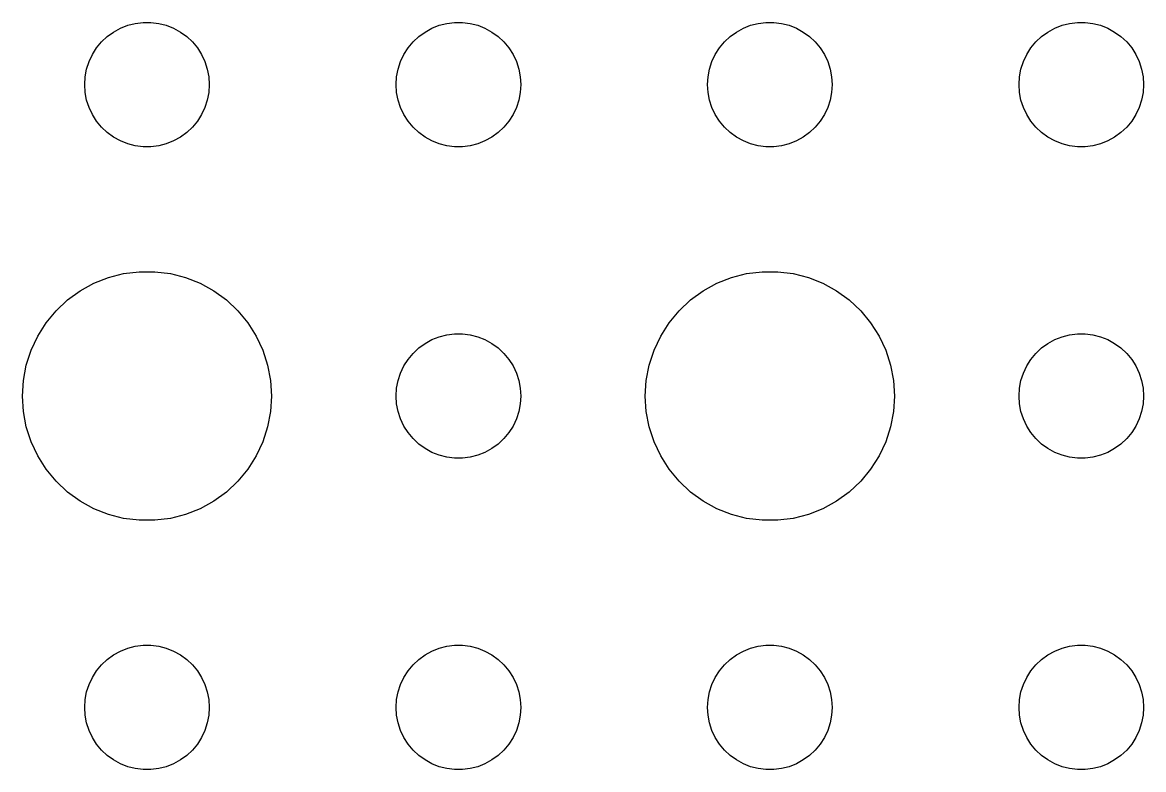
# Model space of a CAD drawing. Header units: metres. Extents: x -134 to 134, y 176 to 508.
# Drawn here: x -100.5 to -73.5, y 204 to 222 of the extents above; entities that cross this region are included whole.
import ezdxf

# ---------------------------------------------------------------- set-up
doc = ezdxf.new("R2010")
doc.units = ezdxf.units.M

msp = doc.modelspace()

# ---------------------------------------------------------------- linework, layer by layer
for p, q in [((-97.9635, 221.927), (-97.7811, 221.973)), ((-97.7811, 221.973), (-97.5942, 221.997)), ((-97.5942, 221.997), (-97.4058, 221.997)), ((-97.4058, 221.997), (-97.2189, 221.973)), ((-97.2189, 221.973), (-97.0365, 221.927)), ((-90.4635, 221.927), (-90.2811, 221.973)), ((-90.2811, 221.973), (-90.0942, 221.997)), ((-90.0942, 221.997), (-89.9058, 221.997)), ((-89.9058, 221.997), (-89.7189, 221.973)), ((-89.7189, 221.973), (-89.5365, 221.927)), ((-82.9635, 221.927), (-82.7811, 221.973)), ((-82.7811, 221.973), (-82.5942, 221.997)), ((-82.5942, 221.997), (-82.4058, 221.997)), ((-82.4058, 221.997), (-82.2189, 221.973)), ((-82.2189, 221.973), (-82.0365, 221.927)), ((-75.4635, 221.927), (-75.2811, 221.973)), ((-75.2811, 221.973), (-75.0942, 221.997)), ((-75.0942, 221.997), (-74.9058, 221.997)), ((-74.9058, 221.997), (-74.7189, 221.973)), ((-74.7189, 221.973), (-74.5365, 221.927)), ((-98.4561, 221.656), (-98.3037, 221.766)), ((-98.3037, 221.766), (-98.1387, 221.857)), ((-98.1387, 221.857), (-97.9635, 221.927)), ((-97.0365, 221.927), (-96.8613, 221.857)), ((-96.8613, 221.857), (-96.6963, 221.766)), ((-96.6963, 221.766), (-96.5439, 221.656)), ((-90.9561, 221.656), (-90.8037, 221.766)), ((-90.8037, 221.766), (-90.6387, 221.857)), ((-90.6387, 221.857), (-90.4635, 221.927)), ((-89.5365, 221.927), (-89.3613, 221.857)), ((-89.3613, 221.857), (-89.1963, 221.766)), ((-89.1963, 221.766), (-89.0439, 221.656)), ((-83.4561, 221.656), (-83.3037, 221.766)), ((-83.3037, 221.766), (-83.1387, 221.857)), ((-83.1387, 221.857), (-82.9635, 221.927)), ((-82.0365, 221.927), (-81.8613, 221.857)), ((-81.8613, 221.857), (-81.6963, 221.766)), ((-81.6963, 221.766), (-81.5439, 221.656)), ((-75.9561, 221.656), (-75.8037, 221.766)), ((-75.8037, 221.766), (-75.6387, 221.857)), ((-75.6387, 221.857), (-75.4635, 221.927)), ((-74.5365, 221.927), (-74.3613, 221.857)), ((-74.3613, 221.857), (-74.1963, 221.766)), ((-74.1963, 221.766), (-74.0439, 221.656)), ((-98.7135, 221.382), (-98.5934, 221.527)), ((-98.5934, 221.527), (-98.4561, 221.656)), ((-96.5439, 221.656), (-96.4065, 221.527)), ((-96.4065, 221.527), (-96.2865, 221.382)), ((-91.2135, 221.382), (-91.0934, 221.527)), ((-91.0934, 221.527), (-90.9561, 221.656)), ((-89.0439, 221.656), (-88.9065, 221.527)), ((-88.9065, 221.527), (-88.7865, 221.382)), ((-83.7135, 221.382), (-83.5934, 221.527)), ((-83.5934, 221.527), (-83.4561, 221.656)), ((-81.5439, 221.656), (-81.4065, 221.527)), ((-81.4065, 221.527), (-81.2865, 221.382)), ((-76.2135, 221.382), (-76.0934, 221.527)), ((-76.0934, 221.527), (-75.9561, 221.656)), ((-74.0439, 221.656), (-73.9065, 221.527)), ((-73.9065, 221.527), (-73.7865, 221.382)), ((-98.8947, 221.052), (-98.8145, 221.223)), ((-98.8145, 221.223), (-98.7135, 221.382)), ((-96.2865, 221.382), (-96.1855, 221.223)), ((-96.1855, 221.223), (-96.1053, 221.052)), ((-91.3947, 221.052), (-91.3145, 221.223)), ((-91.3145, 221.223), (-91.2135, 221.382)), ((-88.7865, 221.382), (-88.6855, 221.223)), ((-88.6855, 221.223), (-88.6053, 221.052)), ((-83.8947, 221.052), (-83.8145, 221.223)), ((-83.8145, 221.223), (-83.7135, 221.382)), ((-81.2865, 221.382), (-81.1855, 221.223)), ((-81.1855, 221.223), (-81.1053, 221.052)), ((-76.3947, 221.052), (-76.3145, 221.223)), ((-76.3145, 221.223), (-76.2135, 221.382)), ((-73.7865, 221.382), (-73.6855, 221.223)), ((-73.6855, 221.223), (-73.6053, 221.052)), ((-98.9882, 220.688), (-98.9529, 220.873)), ((-98.9529, 220.873), (-98.8947, 221.052)), ((-96.1053, 221.052), (-96.0471, 220.873)), ((-96.0471, 220.873), (-96.0118, 220.688)), ((-91.4882, 220.688), (-91.4529, 220.873)), ((-91.4529, 220.873), (-91.3947, 221.052)), ((-88.6053, 221.052), (-88.5471, 220.873)), ((-88.5471, 220.873), (-88.5118, 220.688)), ((-83.9882, 220.688), (-83.9529, 220.873)), ((-83.9529, 220.873), (-83.8947, 221.052)), ((-81.1053, 221.052), (-81.0471, 220.873)), ((-81.0471, 220.873), (-81.0118, 220.688)), ((-76.4882, 220.688), (-76.4529, 220.873)), ((-76.4529, 220.873), (-76.3947, 221.052)), ((-73.6053, 221.052), (-73.5471, 220.873)), ((-73.5471, 220.873), (-73.5118, 220.688)), ((-99, 220.5), (-98.9882, 220.688)), ((-96.0118, 220.688), (-96, 220.5)), ((-91.5, 220.5), (-91.4882, 220.688)), ((-88.5118, 220.688), (-88.5, 220.5)), ((-84, 220.5), (-83.9882, 220.688)), ((-81.0118, 220.688), (-81, 220.5)), ((-76.5, 220.5), (-76.4882, 220.688)), ((-73.5118, 220.688), (-73.5, 220.5)), ((-98.9882, 220.312), (-99, 220.5)), ((-96, 220.5), (-96.0118, 220.312)), ((-91.4882, 220.312), (-91.5, 220.5)), ((-88.5, 220.5), (-88.5118, 220.312)), ((-83.9882, 220.312), (-84, 220.5)), ((-81, 220.5), (-81.0118, 220.312)), ((-76.4882, 220.312), (-76.5, 220.5)), ((-73.5, 220.5), (-73.5118, 220.312)), ((-98.9529, 220.127), (-98.9882, 220.312)), ((-98.8947, 219.948), (-98.9529, 220.127)), ((-96.0471, 220.127), (-96.1053, 219.948)), ((-96.0118, 220.312), (-96.0471, 220.127)), ((-91.4529, 220.127), (-91.4882, 220.312)), ((-91.3947, 219.948), (-91.4529, 220.127)), ((-88.5471, 220.127), (-88.6053, 219.948)), ((-88.5118, 220.312), (-88.5471, 220.127)), ((-83.9529, 220.127), (-83.9882, 220.312)), ((-83.8947, 219.948), (-83.9529, 220.127)), ((-81.0471, 220.127), (-81.1053, 219.948)), ((-81.0118, 220.312), (-81.0471, 220.127)), ((-76.4529, 220.127), (-76.4882, 220.312)), ((-76.3947, 219.948), (-76.4529, 220.127)), ((-73.5471, 220.127), (-73.6053, 219.948)), ((-73.5118, 220.312), (-73.5471, 220.127)), ((-98.8145, 219.777), (-98.8947, 219.948)), ((-96.1053, 219.948), (-96.1855, 219.777)), ((-91.3145, 219.777), (-91.3947, 219.948)), ((-88.6053, 219.948), (-88.6855, 219.777)), ((-83.8145, 219.777), (-83.8947, 219.948)), ((-81.1053, 219.948), (-81.1855, 219.777)), ((-76.3145, 219.777), (-76.3947, 219.948)), ((-73.6053, 219.948), (-73.6855, 219.777)), ((-98.7135, 219.618), (-98.8145, 219.777)), ((-98.5934, 219.473), (-98.7135, 219.618)), ((-96.2865, 219.618), (-96.4065, 219.473)), ((-96.1855, 219.777), (-96.2865, 219.618)), ((-91.2135, 219.618), (-91.3145, 219.777)), ((-91.0934, 219.473), (-91.2135, 219.618)), ((-88.7865, 219.618), (-88.9065, 219.473)), ((-88.6855, 219.777), (-88.7865, 219.618)), ((-83.7135, 219.618), (-83.8145, 219.777)), ((-83.5934, 219.473), (-83.7135, 219.618)), ((-81.2865, 219.618), (-81.4065, 219.473)), ((-81.1855, 219.777), (-81.2865, 219.618)), ((-76.2135, 219.618), (-76.3145, 219.777)), ((-76.0934, 219.473), (-76.2135, 219.618)), ((-73.7865, 219.618), (-73.9065, 219.473)), ((-73.6855, 219.777), (-73.7865, 219.618)), ((-98.4561, 219.344), (-98.5934, 219.473)), ((-98.3037, 219.234), (-98.4561, 219.344)), ((-96.5439, 219.344), (-96.6963, 219.234)), ((-96.4065, 219.473), (-96.5439, 219.344)), ((-90.9561, 219.344), (-91.0934, 219.473)), ((-90.8037, 219.234), (-90.9561, 219.344)), ((-89.0439, 219.344), (-89.1963, 219.234)), ((-88.9065, 219.473), (-89.0439, 219.344)), ((-83.4561, 219.344), (-83.5934, 219.473)), ((-83.3037, 219.234), (-83.4561, 219.344)), ((-81.5439, 219.344), (-81.6963, 219.234)), ((-81.4065, 219.473), (-81.5439, 219.344)), ((-75.9561, 219.344), (-76.0934, 219.473)), ((-75.8037, 219.234), (-75.9561, 219.344)), ((-74.0439, 219.344), (-74.1963, 219.234)), ((-73.9065, 219.473), (-74.0439, 219.344)), ((-98.1387, 219.143), (-98.3037, 219.234)), ((-97.9635, 219.073), (-98.1387, 219.143)), ((-97.7811, 219.027), (-97.9635, 219.073)), ((-97.5942, 219.003), (-97.7811, 219.027)), ((-97.4058, 219.003), (-97.5942, 219.003)), ((-97.2189, 219.027), (-97.4058, 219.003)), ((-97.0365, 219.073), (-97.2189, 219.027)), ((-96.8613, 219.143), (-97.0365, 219.073)), ((-96.6963, 219.234), (-96.8613, 219.143)), ((-90.6387, 219.143), (-90.8037, 219.234)), ((-90.4635, 219.073), (-90.6387, 219.143)), ((-90.2811, 219.027), (-90.4635, 219.073)), ((-90.0942, 219.003), (-90.2811, 219.027)), ((-89.9058, 219.003), (-90.0942, 219.003)), ((-89.7189, 219.027), (-89.9058, 219.003)), ((-89.5365, 219.073), (-89.7189, 219.027)), ((-89.3613, 219.143), (-89.5365, 219.073)), ((-89.1963, 219.234), (-89.3613, 219.143)), ((-83.1387, 219.143), (-83.3037, 219.234)), ((-82.9635, 219.073), (-83.1387, 219.143)), ((-82.7811, 219.027), (-82.9635, 219.073)), ((-82.5942, 219.003), (-82.7811, 219.027)), ((-82.4058, 219.003), (-82.5942, 219.003)), ((-82.2189, 219.027), (-82.4058, 219.003)), ((-82.0365, 219.073), (-82.2189, 219.027)), ((-81.8613, 219.143), (-82.0365, 219.073)), ((-81.6963, 219.234), (-81.8613, 219.143)), ((-75.6387, 219.143), (-75.8037, 219.234)), ((-75.4635, 219.073), (-75.6387, 219.143)), ((-75.2811, 219.027), (-75.4635, 219.073)), ((-75.0942, 219.003), (-75.2811, 219.027)), ((-74.9058, 219.003), (-75.0942, 219.003)), ((-74.7189, 219.027), (-74.9058, 219.003)), ((-74.5365, 219.073), (-74.7189, 219.027)), ((-74.3613, 219.143), (-74.5365, 219.073)), ((-74.1963, 219.234), (-74.3613, 219.143)), ((-98.7773, 215.714), (-98.427, 215.853)), ((-98.427, 215.853), (-98.0621, 215.947)), ((-98.0621, 215.947), (-97.6884, 215.994)), ((-97.6884, 215.994), (-97.3116, 215.994)), ((-97.3116, 215.994), (-96.9379, 215.947)), ((-96.9379, 215.947), (-96.573, 215.853)), ((-96.573, 215.853), (-96.2227, 215.714)), ((-83.7773, 215.714), (-83.427, 215.853)), ((-83.427, 215.853), (-83.0621, 215.947)), ((-83.0621, 215.947), (-82.6884, 215.994)), ((-82.6884, 215.994), (-82.3116, 215.994)), ((-82.3116, 215.994), (-81.9379, 215.947)), ((-81.9379, 215.947), (-81.573, 215.853)), ((-81.573, 215.853), (-81.2227, 215.714)), ((-99.4123, 215.312), (-99.1075, 215.533)), ((-99.1075, 215.533), (-98.7773, 215.714)), ((-96.2227, 215.714), (-95.8925, 215.533)), ((-95.8925, 215.533), (-95.5877, 215.312)), ((-84.4123, 215.312), (-84.1075, 215.533)), ((-84.1075, 215.533), (-83.7773, 215.714)), ((-81.2227, 215.714), (-80.8925, 215.533)), ((-80.8925, 215.533), (-80.5877, 215.312)), ((-99.6869, 215.054), (-99.4123, 215.312)), ((-95.5877, 215.312), (-95.3131, 215.054)), ((-84.6869, 215.054), (-84.4123, 215.312)), ((-80.5877, 215.312), (-80.3131, 215.054)), ((-99.927, 214.763), (-99.6869, 215.054)), ((-95.3131, 215.054), (-95.073, 214.763)), ((-84.927, 214.763), (-84.6869, 215.054)), ((-80.3131, 215.054), (-80.073, 214.763)), ((-100.129, 214.445), (-99.927, 214.763)), ((-95.073, 214.763), (-94.8711, 214.445)), ((-85.1289, 214.445), (-84.927, 214.763)), ((-80.073, 214.763), (-79.8711, 214.445)), ((-100.289, 214.104), (-100.129, 214.445)), ((-94.8711, 214.445), (-94.7107, 214.104)), ((-90.6387, 214.357), (-90.4635, 214.427)), ((-90.4635, 214.427), (-90.2811, 214.473)), ((-90.2811, 214.473), (-90.0942, 214.497)), ((-90.0942, 214.497), (-89.9058, 214.497)), ((-89.9058, 214.497), (-89.7189, 214.473)), ((-89.7189, 214.473), (-89.5365, 214.427)), ((-89.5365, 214.427), (-89.3613, 214.357)), ((-85.2893, 214.104), (-85.1289, 214.445)), ((-79.8711, 214.445), (-79.7107, 214.104)), ((-75.6387, 214.357), (-75.4635, 214.427)), ((-75.4635, 214.427), (-75.2811, 214.473)), ((-75.2811, 214.473), (-75.0942, 214.497)), ((-75.0942, 214.497), (-74.9058, 214.497)), ((-74.9058, 214.497), (-74.7189, 214.473)), ((-74.7189, 214.473), (-74.5365, 214.427)), ((-74.5365, 214.427), (-74.3613, 214.357)), ((-91.0934, 214.027), (-90.9561, 214.156)), ((-90.9561, 214.156), (-90.8037, 214.266)), ((-90.8037, 214.266), (-90.6387, 214.357)), ((-89.3613, 214.357), (-89.1963, 214.266)), ((-89.1963, 214.266), (-89.0439, 214.156)), ((-89.0439, 214.156), (-88.9065, 214.027)), ((-76.0934, 214.027), (-75.9561, 214.156)), ((-75.9561, 214.156), (-75.8037, 214.266)), ((-75.8037, 214.266), (-75.6387, 214.357)), ((-74.3613, 214.357), (-74.1963, 214.266)), ((-74.1963, 214.266), (-74.0439, 214.156)), ((-74.0439, 214.156), (-73.9065, 214.027)), ((-100.406, 213.746), (-100.289, 214.104)), ((-94.7107, 214.104), (-94.5943, 213.746)), ((-91.3145, 213.723), (-91.2135, 213.882)), ((-91.2135, 213.882), (-91.0934, 214.027)), ((-88.9065, 214.027), (-88.7865, 213.882)), ((-88.7865, 213.882), (-88.6855, 213.723)), ((-85.4057, 213.746), (-85.2893, 214.104)), ((-79.7107, 214.104), (-79.5943, 213.746)), ((-76.3145, 213.723), (-76.2135, 213.882)), ((-76.2135, 213.882), (-76.0934, 214.027)), ((-73.9065, 214.027), (-73.7865, 213.882)), ((-73.7865, 213.882), (-73.6855, 213.723)), ((-100.476, 213.376), (-100.406, 213.746)), ((-94.5943, 213.746), (-94.5237, 213.376)), ((-91.3947, 213.552), (-91.3145, 213.723)), ((-88.6855, 213.723), (-88.6053, 213.552)), ((-85.4763, 213.376), (-85.4057, 213.746)), ((-79.5943, 213.746), (-79.5237, 213.376)), ((-76.3947, 213.552), (-76.3145, 213.723)), ((-73.6855, 213.723), (-73.6053, 213.552)), ((-100.5, 213), (-100.476, 213.376)), ((-94.5237, 213.376), (-94.5, 213)), ((-91.4882, 213.188), (-91.4529, 213.373)), ((-91.4529, 213.373), (-91.3947, 213.552)), ((-88.6053, 213.552), (-88.5471, 213.373)), ((-88.5471, 213.373), (-88.5118, 213.188)), ((-85.5, 213), (-85.4763, 213.376)), ((-79.5237, 213.376), (-79.5, 213)), ((-76.4882, 213.188), (-76.4529, 213.373)), ((-76.4529, 213.373), (-76.3947, 213.552)), ((-73.6053, 213.552), (-73.5471, 213.373)), ((-73.5471, 213.373), (-73.5118, 213.188)), ((-91.5, 213), (-91.4882, 213.188)), ((-88.5118, 213.188), (-88.5, 213)), ((-76.5, 213), (-76.4882, 213.188)), ((-73.5118, 213.188), (-73.5, 213)), ((-100.476, 212.624), (-100.5, 213)), ((-94.5, 213), (-94.5237, 212.624)), ((-91.4882, 212.812), (-91.5, 213)), ((-91.4529, 212.627), (-91.4882, 212.812)), ((-88.5118, 212.812), (-88.5471, 212.627)), ((-88.5, 213), (-88.5118, 212.812)), ((-85.4763, 212.624), (-85.5, 213)), ((-79.5, 213), (-79.5237, 212.624)), ((-76.4882, 212.812), (-76.5, 213)), ((-76.4529, 212.627), (-76.4882, 212.812)), ((-73.5118, 212.812), (-73.5471, 212.627)), ((-73.5, 213), (-73.5118, 212.812)), ((-100.406, 212.254), (-100.476, 212.624)), ((-94.5237, 212.624), (-94.5943, 212.254)), ((-91.3947, 212.448), (-91.4529, 212.627)), ((-88.5471, 212.627), (-88.6053, 212.448)), ((-85.4057, 212.254), (-85.4763, 212.624)), ((-79.5237, 212.624), (-79.5943, 212.254)), ((-76.3947, 212.448), (-76.4529, 212.627)), ((-73.5471, 212.627), (-73.6053, 212.448)), ((-100.289, 211.896), (-100.406, 212.254)), ((-94.5943, 212.254), (-94.7107, 211.896)), ((-91.3145, 212.277), (-91.3947, 212.448)), ((-91.2135, 212.118), (-91.3145, 212.277)), ((-88.6855, 212.277), (-88.7865, 212.118)), ((-88.6053, 212.448), (-88.6855, 212.277)), ((-85.2893, 211.896), (-85.4057, 212.254)), ((-79.5943, 212.254), (-79.7107, 211.896)), ((-76.3145, 212.277), (-76.3947, 212.448)), ((-76.2135, 212.118), (-76.3145, 212.277)), ((-73.6855, 212.277), (-73.7865, 212.118)), ((-73.6053, 212.448), (-73.6855, 212.277)), ((-91.0934, 211.973), (-91.2135, 212.118)), ((-90.9561, 211.844), (-91.0934, 211.973)), ((-88.9065, 211.973), (-89.0439, 211.844)), ((-88.7865, 212.118), (-88.9065, 211.973)), ((-76.0934, 211.973), (-76.2135, 212.118)), ((-75.9561, 211.844), (-76.0934, 211.973)), ((-73.9065, 211.973), (-74.0439, 211.844)), ((-73.7865, 212.118), (-73.9065, 211.973)), ((-100.129, 211.555), (-100.289, 211.896)), ((-94.7107, 211.896), (-94.8711, 211.555)), ((-90.8037, 211.734), (-90.9561, 211.844)), ((-90.6387, 211.643), (-90.8037, 211.734)), ((-89.1963, 211.734), (-89.3613, 211.643)), ((-89.0439, 211.844), (-89.1963, 211.734)), ((-85.1289, 211.555), (-85.2893, 211.896)), ((-79.7107, 211.896), (-79.8711, 211.555)), ((-75.8037, 211.734), (-75.9561, 211.844)), ((-75.6387, 211.643), (-75.8037, 211.734)), ((-74.1963, 211.734), (-74.3613, 211.643)), ((-74.0439, 211.844), (-74.1963, 211.734)), ((-99.927, 211.237), (-100.129, 211.555)), ((-94.8711, 211.555), (-95.073, 211.237)), ((-90.4635, 211.573), (-90.6387, 211.643)), ((-90.2811, 211.527), (-90.4635, 211.573)), ((-90.0942, 211.503), (-90.2811, 211.527)), ((-89.9058, 211.503), (-90.0942, 211.503)), ((-89.7189, 211.527), (-89.9058, 211.503)), ((-89.5365, 211.573), (-89.7189, 211.527)), ((-89.3613, 211.643), (-89.5365, 211.573)), ((-84.927, 211.237), (-85.1289, 211.555)), ((-79.8711, 211.555), (-80.073, 211.237)), ((-75.4635, 211.573), (-75.6387, 211.643)), ((-75.2811, 211.527), (-75.4635, 211.573)), ((-75.0942, 211.503), (-75.2811, 211.527)), ((-74.9058, 211.503), (-75.0942, 211.503)), ((-74.7189, 211.527), (-74.9058, 211.503)), ((-74.5365, 211.573), (-74.7189, 211.527)), ((-74.3613, 211.643), (-74.5365, 211.573)), ((-99.6869, 210.946), (-99.927, 211.237)), ((-95.073, 211.237), (-95.3131, 210.946)), ((-84.6869, 210.946), (-84.927, 211.237)), ((-80.073, 211.237), (-80.3131, 210.946)), ((-99.4123, 210.688), (-99.6869, 210.946)), ((-95.3131, 210.946), (-95.5877, 210.688)), ((-84.4123, 210.688), (-84.6869, 210.946)), ((-80.3131, 210.946), (-80.5877, 210.688)), ((-99.1075, 210.467), (-99.4123, 210.688)), ((-95.5877, 210.688), (-95.8925, 210.467)), ((-84.1075, 210.467), (-84.4123, 210.688)), ((-80.5877, 210.688), (-80.8925, 210.467)), ((-98.7773, 210.286), (-99.1075, 210.467)), ((-95.8925, 210.467), (-96.2227, 210.286)), ((-83.7773, 210.286), (-84.1075, 210.467)), ((-80.8925, 210.467), (-81.2227, 210.286)), ((-98.427, 210.147), (-98.7773, 210.286)), ((-98.0621, 210.053), (-98.427, 210.147)), ((-96.573, 210.147), (-96.9379, 210.053)), ((-96.2227, 210.286), (-96.573, 210.147)), ((-83.427, 210.147), (-83.7773, 210.286)), ((-83.0621, 210.053), (-83.427, 210.147)), ((-81.573, 210.147), (-81.9379, 210.053)), ((-81.2227, 210.286), (-81.573, 210.147)), ((-97.6884, 210.006), (-98.0621, 210.053)), ((-97.3116, 210.006), (-97.6884, 210.006)), ((-96.9379, 210.053), (-97.3116, 210.006)), ((-82.6884, 210.006), (-83.0621, 210.053)), ((-82.3116, 210.006), (-82.6884, 210.006)), ((-81.9379, 210.053), (-82.3116, 210.006)), ((-98.3037, 206.766), (-98.1387, 206.857)), ((-98.1387, 206.857), (-97.9635, 206.927)), ((-97.9635, 206.927), (-97.7811, 206.973)), ((-97.7811, 206.973), (-97.5942, 206.997)), ((-97.5942, 206.997), (-97.4058, 206.997)), ((-97.4058, 206.997), (-97.2189, 206.973)), ((-97.2189, 206.973), (-97.0365, 206.927)), ((-97.0365, 206.927), (-96.8613, 206.857)), ((-96.8613, 206.857), (-96.6963, 206.766)), ((-90.8037, 206.766), (-90.6387, 206.857)), ((-90.6387, 206.857), (-90.4635, 206.927)), ((-90.4635, 206.927), (-90.2811, 206.973)), ((-90.2811, 206.973), (-90.0942, 206.997)), ((-90.0942, 206.997), (-89.9058, 206.997)), ((-89.9058, 206.997), (-89.7189, 206.973)), ((-89.7189, 206.973), (-89.5365, 206.927)), ((-89.5365, 206.927), (-89.3613, 206.857)), ((-89.3613, 206.857), (-89.1963, 206.766)), ((-83.3037, 206.766), (-83.1387, 206.857)), ((-83.1387, 206.857), (-82.9635, 206.927)), ((-82.9635, 206.927), (-82.7811, 206.973)), ((-82.7811, 206.973), (-82.5942, 206.997)), ((-82.5942, 206.997), (-82.4058, 206.997)), ((-82.4058, 206.997), (-82.2189, 206.973)), ((-82.2189, 206.973), (-82.0365, 206.927)), ((-82.0365, 206.927), (-81.8613, 206.857)), ((-81.8613, 206.857), (-81.6963, 206.766)), ((-75.8037, 206.766), (-75.6387, 206.857)), ((-75.6387, 206.857), (-75.4635, 206.927)), ((-75.4635, 206.927), (-75.2811, 206.973)), ((-75.2811, 206.973), (-75.0942, 206.997)), ((-75.0942, 206.997), (-74.9058, 206.997)), ((-74.9058, 206.997), (-74.7189, 206.973)), ((-74.7189, 206.973), (-74.5365, 206.927)), ((-74.5365, 206.927), (-74.3613, 206.857)), ((-74.3613, 206.857), (-74.1963, 206.766)), ((-98.5934, 206.527), (-98.4561, 206.656)), ((-98.4561, 206.656), (-98.3037, 206.766)), ((-96.6963, 206.766), (-96.5439, 206.656)), ((-96.5439, 206.656), (-96.4065, 206.527)), ((-91.0934, 206.527), (-90.9561, 206.656)), ((-90.9561, 206.656), (-90.8037, 206.766)), ((-89.1963, 206.766), (-89.0439, 206.656)), ((-89.0439, 206.656), (-88.9065, 206.527)), ((-83.5934, 206.527), (-83.4561, 206.656)), ((-83.4561, 206.656), (-83.3037, 206.766)), ((-81.6963, 206.766), (-81.5439, 206.656)), ((-81.5439, 206.656), (-81.4065, 206.527)), ((-76.0934, 206.527), (-75.9561, 206.656)), ((-75.9561, 206.656), (-75.8037, 206.766)), ((-74.1963, 206.766), (-74.0439, 206.656)), ((-74.0439, 206.656), (-73.9065, 206.527)), ((-98.8145, 206.223), (-98.7135, 206.382)), ((-98.7135, 206.382), (-98.5934, 206.527)), ((-96.4065, 206.527), (-96.2865, 206.382)), ((-96.2865, 206.382), (-96.1855, 206.223)), ((-91.3145, 206.223), (-91.2135, 206.382)), ((-91.2135, 206.382), (-91.0934, 206.527)), ((-88.9065, 206.527), (-88.7865, 206.382)), ((-88.7865, 206.382), (-88.6855, 206.223)), ((-83.8145, 206.223), (-83.7135, 206.382)), ((-83.7135, 206.382), (-83.5934, 206.527)), ((-81.4065, 206.527), (-81.2865, 206.382)), ((-81.2865, 206.382), (-81.1855, 206.223)), ((-76.3145, 206.223), (-76.2135, 206.382)), ((-76.2135, 206.382), (-76.0934, 206.527)), ((-73.9065, 206.527), (-73.7865, 206.382)), ((-73.7865, 206.382), (-73.6855, 206.223)), ((-98.9529, 205.873), (-98.8947, 206.052)), ((-98.8947, 206.052), (-98.8145, 206.223)), ((-96.1855, 206.223), (-96.1053, 206.052)), ((-96.1053, 206.052), (-96.0471, 205.873)), ((-91.4529, 205.873), (-91.3947, 206.052)), ((-91.3947, 206.052), (-91.3145, 206.223)), ((-88.6855, 206.223), (-88.6053, 206.052)), ((-88.6053, 206.052), (-88.5471, 205.873)), ((-83.9529, 205.873), (-83.8947, 206.052)), ((-83.8947, 206.052), (-83.8145, 206.223)), ((-81.1855, 206.223), (-81.1053, 206.052)), ((-81.1053, 206.052), (-81.0471, 205.873)), ((-76.4529, 205.873), (-76.3947, 206.052)), ((-76.3947, 206.052), (-76.3145, 206.223)), ((-73.6855, 206.223), (-73.6053, 206.052)), ((-73.6053, 206.052), (-73.5471, 205.873)), ((-98.9882, 205.688), (-98.9529, 205.873)), ((-96.0471, 205.873), (-96.0118, 205.688)), ((-91.4882, 205.688), (-91.4529, 205.873)), ((-88.5471, 205.873), (-88.5118, 205.688)), ((-83.9882, 205.688), (-83.9529, 205.873)), ((-81.0471, 205.873), (-81.0118, 205.688)), ((-76.4882, 205.688), (-76.4529, 205.873)), ((-73.5471, 205.873), (-73.5118, 205.688)), ((-99, 205.5), (-98.9882, 205.688)), ((-98.9882, 205.312), (-99, 205.5)), ((-96.0118, 205.688), (-96, 205.5)), ((-96, 205.5), (-96.0118, 205.312)), ((-91.5, 205.5), (-91.4882, 205.688)), ((-91.4882, 205.312), (-91.5, 205.5)), ((-88.5118, 205.688), (-88.5, 205.5)), ((-88.5, 205.5), (-88.5118, 205.312)), ((-84, 205.5), (-83.9882, 205.688)), ((-83.9882, 205.312), (-84, 205.5)), ((-81.0118, 205.688), (-81, 205.5)), ((-81, 205.5), (-81.0118, 205.312)), ((-76.5, 205.5), (-76.4882, 205.688)), ((-76.4882, 205.312), (-76.5, 205.5)), ((-73.5118, 205.688), (-73.5, 205.5)), ((-73.5, 205.5), (-73.5118, 205.312)), ((-98.9529, 205.127), (-98.9882, 205.312)), ((-96.0118, 205.312), (-96.0471, 205.127)), ((-91.4529, 205.127), (-91.4882, 205.312)), ((-88.5118, 205.312), (-88.5471, 205.127)), ((-83.9529, 205.127), (-83.9882, 205.312)), ((-81.0118, 205.312), (-81.0471, 205.127)), ((-76.4529, 205.127), (-76.4882, 205.312)), ((-73.5118, 205.312), (-73.5471, 205.127)), ((-98.8947, 204.948), (-98.9529, 205.127)), ((-98.8145, 204.777), (-98.8947, 204.948)), ((-96.1053, 204.948), (-96.1855, 204.777)), ((-96.0471, 205.127), (-96.1053, 204.948)), ((-91.3947, 204.948), (-91.4529, 205.127)), ((-91.3145, 204.777), (-91.3947, 204.948)), ((-88.6053, 204.948), (-88.6855, 204.777)), ((-88.5471, 205.127), (-88.6053, 204.948)), ((-83.8947, 204.948), (-83.9529, 205.127)), ((-83.8145, 204.777), (-83.8947, 204.948)), ((-81.1053, 204.948), (-81.1855, 204.777)), ((-81.0471, 205.127), (-81.1053, 204.948)), ((-76.3947, 204.948), (-76.4529, 205.127)), ((-76.3145, 204.777), (-76.3947, 204.948)), ((-73.6053, 204.948), (-73.6855, 204.777)), ((-73.5471, 205.127), (-73.6053, 204.948)), ((-98.7135, 204.618), (-98.8145, 204.777)), ((-96.1855, 204.777), (-96.2865, 204.618)), ((-91.2135, 204.618), (-91.3145, 204.777)), ((-88.6855, 204.777), (-88.7865, 204.618)), ((-83.7135, 204.618), (-83.8145, 204.777)), ((-81.1855, 204.777), (-81.2865, 204.618)), ((-76.2135, 204.618), (-76.3145, 204.777)), ((-73.6855, 204.777), (-73.7865, 204.618)), ((-98.5934, 204.473), (-98.7135, 204.618)), ((-98.4561, 204.344), (-98.5934, 204.473)), ((-96.4065, 204.473), (-96.5439, 204.344)), ((-96.2865, 204.618), (-96.4065, 204.473)), ((-91.0934, 204.473), (-91.2135, 204.618)), ((-90.9561, 204.344), (-91.0934, 204.473)), ((-88.9065, 204.473), (-89.0439, 204.344)), ((-88.7865, 204.618), (-88.9065, 204.473)), ((-83.5934, 204.473), (-83.7135, 204.618)), ((-83.4561, 204.344), (-83.5934, 204.473)), ((-81.4065, 204.473), (-81.5439, 204.344)), ((-81.2865, 204.618), (-81.4065, 204.473)), ((-76.0934, 204.473), (-76.2135, 204.618)), ((-75.9561, 204.344), (-76.0934, 204.473)), ((-73.9065, 204.473), (-74.0439, 204.344)), ((-73.7865, 204.618), (-73.9065, 204.473)), ((-98.3037, 204.234), (-98.4561, 204.344)), ((-98.1387, 204.143), (-98.3037, 204.234)), ((-97.9635, 204.073), (-98.1387, 204.143)), ((-96.8613, 204.143), (-97.0365, 204.073)), ((-96.6963, 204.234), (-96.8613, 204.143)), ((-96.5439, 204.344), (-96.6963, 204.234)), ((-90.8037, 204.234), (-90.9561, 204.344)), ((-90.6387, 204.143), (-90.8037, 204.234)), ((-90.4635, 204.073), (-90.6387, 204.143)), ((-89.3613, 204.143), (-89.5365, 204.073)), ((-89.1963, 204.234), (-89.3613, 204.143)), ((-89.0439, 204.344), (-89.1963, 204.234)), ((-83.3037, 204.234), (-83.4561, 204.344)), ((-83.1387, 204.143), (-83.3037, 204.234)), ((-82.9635, 204.073), (-83.1387, 204.143)), ((-81.8613, 204.143), (-82.0365, 204.073)), ((-81.6963, 204.234), (-81.8613, 204.143)), ((-81.5439, 204.344), (-81.6963, 204.234)), ((-75.8037, 204.234), (-75.9561, 204.344)), ((-75.6387, 204.143), (-75.8037, 204.234)), ((-75.4635, 204.073), (-75.6387, 204.143)), ((-74.3613, 204.143), (-74.5365, 204.073)), ((-74.1963, 204.234), (-74.3613, 204.143)), ((-74.0439, 204.344), (-74.1963, 204.234)), ((-97.7811, 204.027), (-97.9635, 204.073)), ((-97.5942, 204.003), (-97.7811, 204.027)), ((-97.4058, 204.003), (-97.5942, 204.003)), ((-97.2189, 204.027), (-97.4058, 204.003)), ((-97.0365, 204.073), (-97.2189, 204.027)), ((-90.2811, 204.027), (-90.4635, 204.073)), ((-90.0942, 204.003), (-90.2811, 204.027)), ((-89.9058, 204.003), (-90.0942, 204.003)), ((-89.7189, 204.027), (-89.9058, 204.003)), ((-89.5365, 204.073), (-89.7189, 204.027)), ((-82.7811, 204.027), (-82.9635, 204.073)), ((-82.5942, 204.003), (-82.7811, 204.027)), ((-82.4058, 204.003), (-82.5942, 204.003)), ((-82.2189, 204.027), (-82.4058, 204.003)), ((-82.0365, 204.073), (-82.2189, 204.027)), ((-75.2811, 204.027), (-75.4635, 204.073)), ((-75.0942, 204.003), (-75.2811, 204.027)), ((-74.9058, 204.003), (-75.0942, 204.003)), ((-74.7189, 204.027), (-74.9058, 204.003)), ((-74.5365, 204.073), (-74.7189, 204.027))]:
    msp.add_line(p, q)

doc.saveas('drawing.dxf')
